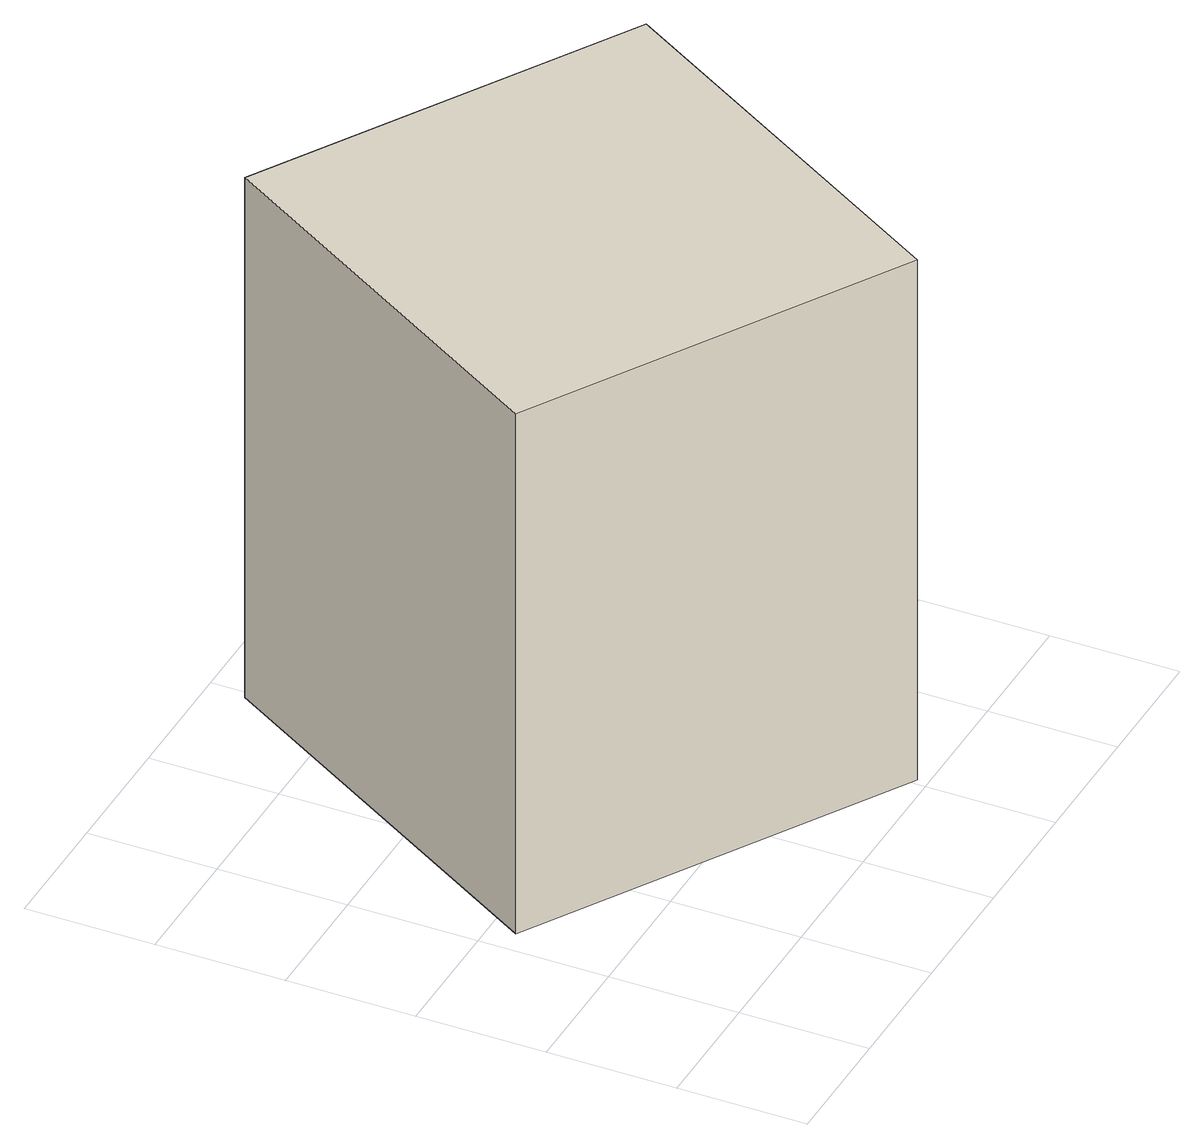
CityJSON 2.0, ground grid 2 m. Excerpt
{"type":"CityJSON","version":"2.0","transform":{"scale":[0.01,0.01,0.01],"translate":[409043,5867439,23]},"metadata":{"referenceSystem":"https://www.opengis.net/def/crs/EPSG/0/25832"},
"CityObjects":{
"building1":{"type":"Building","attributes":{"Gemeindeschluessel":"03454033","AbsoluteHoehe":"23.614","MittlereTraufHoehe":"31.738","Firsthoehe":"33.104","function":"31001_2000","roofType":"5000","measuredHeight":9.49},"address":[{"country":"Germany","locality":"Lorup"}],"geometry":[{"type":"MultiSurface","lod":"1","boundaries":[[[0,1,2,3]],[[4,5,6,7]],[[4,7,3,2]],[[5,4,2,1]],[[6,5,1,0]],[[7,6,0,3]]]}]}
},
"vertices":[
[611,17,942],[960,599,942],[389,942,942],[39,360,942],[389,942,61],[960,599,61],[611,17,61],[39,360,61]
]}
